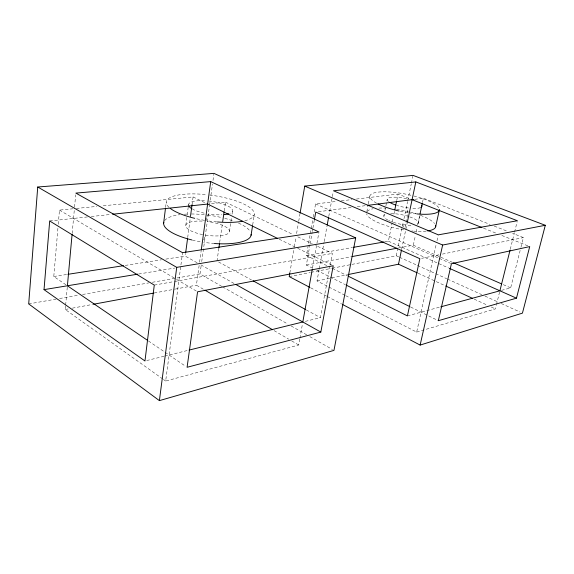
<?xml version="1.0" encoding="UTF-8"?>
<svg xmlns="http://www.w3.org/2000/svg" width="574" height="574" viewBox="0 0 574 574"><rect width="100%" height="100%" fill="white"/><g stroke="black" fill="none" stroke-linecap="round" stroke-linejoin="round"><path stroke-width="0.43" stroke-dasharray="2.87 2.15" d="M65.974 284.804L53.784 276.503L57.952 227.813M58.254 224.269L59.466 210.106L72.826 208.785M162.751 378.976L65.257 309.479L65.58 305.971M65.658 305.088L67.33 286.663M72.166 233.489L74.484 207.946M74.563 207.071L75.675 194.844M165.592 207.386L166.238 202.141M185.825 225.302L187.081 215.759M187.196 214.891L188.559 204.48M299.757 339.047L298.681 345.01L165.664 381.05L182.546 252.668M197.104 262.756L185.23 256.104L185.581 253.457M187.691 237.557L190.267 218.12M192.025 204.868L193.079 196.918L102.222 205.887M203.325 289.224L196.408 285.178L199.207 264.887M199.573 262.239L201.158 250.781M221.815 286.383L200.01 273.942L201.237 265.116M201.725 261.586L209.445 206.009M209.567 205.126L212.502 183.96M212.997 180.43L213.851 174.259M216.994 261.091L218.895 247.889M219.655 242.615L222.454 223.257M224.233 210.938L225.503 202.141L210.17 203.784M229.5 231.379L231.53 217.603M232.04 214.159L232.549 210.715M252.682 224.929L254.282 214.619M289.813 273.073L294.182 247.595M294.333 246.72L295.99 237.055M296.593 233.539L298.552 222.116M298.702 221.241L299.908 214.21M326.785 265.604L306.451 255.559L313.095 217.941M313.246 217.065L315.564 203.942L336.852 201.388M312.722 268.252L306.358 265.052L309.953 244.739M310.111 243.857L312.148 232.377M312.299 231.494L312.773 228.847M312.93 227.964L314.337 220.021M299.908 338.194L302.512 323.693M312.521 267.922L318.814 232.879M344.924 295.266L317.027 280.944L319.115 269.493M319.273 268.61L324.037 242.436M324.195 241.568L327.044 225.905M328.787 216.341L333.135 192.462M305.332 321.368L320.421 317.644L330.072 265.733M330.229 264.851L332.36 253.414L315.485 245.32M366.815 211.691L368.185 204.681M368.357 203.806L369.893 195.921M383.848 215.96L384.2 214.21M384.91 210.701L387.206 199.314M384.853 241.819L388.383 241.202L392.142 222.87M392.322 221.994L393.219 217.632M393.936 214.138L394.647 210.644M396.799 200.168L398.055 194.055L411.264 199.329M332.195 268.223L396.239 255.76L402.216 227.182M402.396 226.314L403.285 222.045M403.996 218.665L407.569 201.56M407.755 200.685L411.221 184.111M411.4 183.235L412.864 176.254M405.022 227.426L408.1 212.803L406.292 207.666M401.707 248.98L407.167 223.042M398.55 247.939L413.323 245.198L415.382 235.627M416.128 232.14L417.061 227.792M417.807 224.312L419.673 215.609M422.471 202.55L423.404 198.195L490.074 224.448M418.324 223.056L420.017 215.164M345.72 295.675L416.652 332.088L436.247 244.101M437.001 240.736L438.12 235.677M416.652 332.088L495.376 308.898L496.237 305.447M496.453 304.586L499.681 291.664M510.264 249.288L514.376 232.85M514.591 231.989L517.181 221.607M501.547 290.351L510.659 287.883L520.776 247.982M520.991 247.114L523.409 237.579L512.575 233.309M203.777 239.824L205.399 235.11A22.056 6.874 8 0 0 229.485 231.537A22.056 6.874 8 0 0 207.264 221.514M205.958 220.574L208.34 213.944A22.221 6.458 8.1 0 0 221.88 214.805M407.404 315.901L439.935 307.068M146.693 360.558L163.92 356.303M164.781 356.088L188.193 350.305M421.589 258.35L438.888 254.82M442.403 254.103L523.409 237.579M317.027 280.944L347.686 274.652M289.21 276.589L310.261 272.492M311.137 272.32L331.32 268.395M65.257 309.479L68.78 308.826M72.302 308.173L92.543 304.421M154.155 293.005L174.403 289.253M175.285 289.088L196.408 285.178M306.358 265.052L351.13 256.743M154.277 285.099L173.585 281.662M174.467 281.504L332.36 253.414M28.7 303.911L56.073 299.126M59.603 298.509L79.033 295.108M82.563 294.491L148.795 282.903M152.325 282.286L200.01 273.942M306.451 255.559L352.264 247.53M138.65 274.02L174.704 268.072M53.784 276.503L67.022 274.451M125.24 265.41L161.409 259.8M165.821 259.118L185.23 256.104M318.398 211.727L351.991 207.401M357.293 206.719L366.133 205.578M414.701 199.322L423.404 198.195M341.286 200.857L351.934 199.58M356.368 199.049L398.055 194.055M49.687 220.983L87.743 216.9M91.295 216.52L110.825 214.432M76.392 208.434L96.877 206.418M494.243 226.091L507.581 231.344M483.559 228.172L496.854 233.475M501.841 235.462L528.087 245.937M413.323 245.198L452.585 262.411M503.298 284.654L510.659 287.883M315.564 203.942L438.479 258.027M439.282 258.386L450.612 263.366M388.383 241.202L448.531 267.958M396.239 255.76L398.679 256.872M399.497 257.245L416.588 265.016M417.406 265.389L446.716 278.713M447.533 279.079L481.722 294.627M484.98 296.105L498.01 302.032M501.267 303.51L519.994 312.026M418.037 273.224L444.9 285.615M474.21 299.133L487.233 305.138M491.301 307.018L495.376 308.898M225.503 202.141L292.991 234.522M297.813 236.84L312.27 243.778M193.079 196.918L205.32 202.931M279.179 239.207L294.455 246.705M297.676 248.291L332.454 265.367M332.382 268.367L347.564 275.864M410.697 307.054L438.328 320.701M316.704 270.254L345.347 284.668M310.627 287.796L326.498 296.098M327.295 296.514L341.573 303.983M218.558 261.945L251.469 279.94M306.322 309.931L320.421 317.644M200.886 264.879L234.343 283.621M222.59 286.828L288.012 324.159M291.126 325.939L306.703 334.829M309.817 336.608L332.403 349.494M274.078 330.617L288.686 339.162M291.764 340.963L298.681 345.01M59.466 210.106L175.78 278.907M176.548 279.359L197.571 291.793M148.458 340.978L185.646 366.305M163.482 379.493L165.664 381.05M402.754 224.585L403.493 226.909M420.656 207.558A17.708 4.484 11.4 0 1 411.644 208.305M408.487 207.982A17.708 4.484 11.4 0 1 396.605 205.349M388.533 201.531A17.708 4.484 11.4 0 1 390.865 197.399A17.708 4.484 11.4 0 1 407.16 198.769M409.743 216.879A17.6 4.757 11.5 0 1 416.616 224.499M410.955 225.288A17.6 4.757 11.5 0 1 393.133 222.246M392.171 221.916A17.6 4.757 11.5 0 1 391.253 221.571M390.363 221.22A17.6 4.757 11.5 0 1 388.734 220.502M387.995 220.136A17.6 4.757 11.5 0 1 385.362 214.482M390.65 213.614A17.6 4.757 11.5 0 1 406.837 215.953M426.181 231.121A35.222 9.528 11.5 0 1 413.919 231.143M413.223 231.085A35.222 9.528 11.5 0 1 411.809 230.956M403.737 229.88A35.222 9.528 11.5 0 1 366.628 213.786M367.202 211.469A35.222 9.528 11.5 0 1 373.1 208.749M378.847 208.097A35.222 9.528 11.5 0 1 385.886 208.125M396.548 209.23A35.222 9.528 11.5 0 1 408.358 211.584M410.396 212.107A35.222 9.528 11.5 0 1 416.279 213.844M420.534 215.336A35.222 9.528 11.5 0 1 434.568 223.559M416.179 213.851A35.43 8.969 11.4 0 1 410.338 213.148M408.1 212.803A35.43 8.969 11.4 0 1 399.813 211.196M376.594 203.182A35.43 8.969 11.4 0 1 375.353 192.584A35.43 8.969 11.4 0 1 411.745 195.454M413.797 195.971A35.43 8.969 11.4 0 1 439.282 208.943M208.742 201.015A22.221 6.458 8.1 0 1 228.732 206.446A22.221 6.458 8.1 0 1 230.289 213.191M204.186 213.155A22.221 6.458 8.1 0 1 192.842 209.316M188.566 205.305A22.221 6.458 8.1 0 1 206.059 200.778M202.636 234.608A22.056 6.874 8 0 1 185.782 225.639A22.056 6.874 8 0 1 203.261 221.148M214.418 243.512A44.141 13.769 7.9 0 1 203.684 242.293M200.118 241.704A44.141 13.769 7.9 0 1 191.809 239.939M164.616 220.617A44.141 13.769 7.9 0 1 179.935 214.654M184.276 214.217A44.141 13.769 7.9 0 1 188.946 214.002M191.379 213.98A44.141 13.769 7.9 0 1 206.827 214.963M207.702 215.071A44.141 13.769 7.9 0 1 222.303 217.733M224.75 218.35A44.141 13.769 7.9 0 1 233.13 220.925M238.475 223.056A44.141 13.769 7.9 0 1 250.372 231.717M209.589 195.002A44.471 12.937 8.1 0 1 250.006 207.673A44.471 12.937 8.1 0 1 244.237 220.89M216.778 221.901A44.471 12.937 8.1 0 1 206.676 220.689M204.523 220.337A44.471 12.937 8.1 0 1 195.39 218.493M169.093 207.415A44.471 12.937 8.1 0 1 206.941 194.694"/><path stroke-width="0.86" d="M37.726 187.002L28.7 303.911L159.385 400.623L333.96 350.384L355.693 237.873L213.973 173.377L37.726 187.002L176.72 267.355L355.693 237.873M44.026 289.64L49.687 220.983L154.277 285.099L144.964 360.981L44.026 289.64L137.767 274.164M72.08 234.379L67.409 285.78L147.719 340.475M163.647 223.099L165.484 208.254M159.385 400.623L176.72 267.355M185.696 252.567L187.576 238.44M190.503 216.355L192.025 204.868M201.28 249.898L210.715 181.606L75.833 193.101L182.546 252.668L318.972 232.004L210.715 181.606M218.895 247.889L219.533 243.491M222.705 221.499L224.104 211.82M251.075 235.247L252.546 225.79M289.813 273.073L289.21 276.589L309.838 287.38M300.058 213.334L304.737 186.098L413.043 175.386L545.3 225.288L522.433 313.139L420.132 345.074L342.369 304.399M314.495 219.139L315.743 212.071L419.867 258.702L407.404 315.901L346.144 285.07M312.213 269.665L302.814 321.992L189.061 350.09M327.209 225.037L328.629 217.209M320.83 332.081L333.229 265.748L197.571 291.793L187.088 367.288L320.83 332.081L235.9 284.496M394.826 209.768L396.62 201.043M348.562 274.472L398.5 264.212L401.527 249.826M407.346 222.174L415.827 181.922L517.404 220.739L438.314 234.838L333.444 190.769L415.827 181.922M420.046 213.865L422.285 203.418M435.637 226.773L439.318 210.098M420.132 345.074L442.647 245.033L545.3 225.288M510.049 250.149L499.897 290.803L440.789 306.839M516.471 298.171L529.716 246.583L451.415 263.724L438.328 320.701L516.471 298.171L449.349 268.323M93.426 304.256L153.28 293.163M352.006 256.578L396.792 248.269M353.139 247.38L383.977 241.977M67.904 274.315L123.482 265.69M367.898 205.349L413.832 199.429M112.604 214.238L207.609 204.057L277.572 238.418M412.089 199.659L481.895 227.505M304.737 186.098L442.647 245.033M453.403 262.77L501.662 283.936M398.5 264.212L417.219 272.851M445.711 285.988L472.581 298.38M348.368 276.259L409.901 306.659M253.034 280.794L305.533 309.501M204.868 290.121L272.535 329.713M435.616 225.553A35.222 9.528 11.5 0 1 427.666 230.935M421.668 205.212A17.708 4.484 11.4 0 1 421.036 207.365M395.637 205.026A17.708 4.484 11.4 0 1 389.509 202.227M439.368 209.532A35.43 8.969 11.4 0 1 416.882 213.923M399.066 211.031A35.43 8.969 11.4 0 1 377.972 203.899M251.154 234.386A44.141 13.769 7.9 0 1 214.418 243.512M191.809 239.939A44.141 13.769 7.9 0 1 163.798 222.246M228.904 213.729A22.221 6.458 8.1 0 1 224.19 214.633M192.039 208.871A22.221 6.458 8.1 0 1 188.703 205.736M242.364 221.277A44.471 12.937 8.1 0 1 217.489 221.966M194.715 218.328A44.471 12.937 8.1 0 1 170.184 208.333"/></g></svg>
